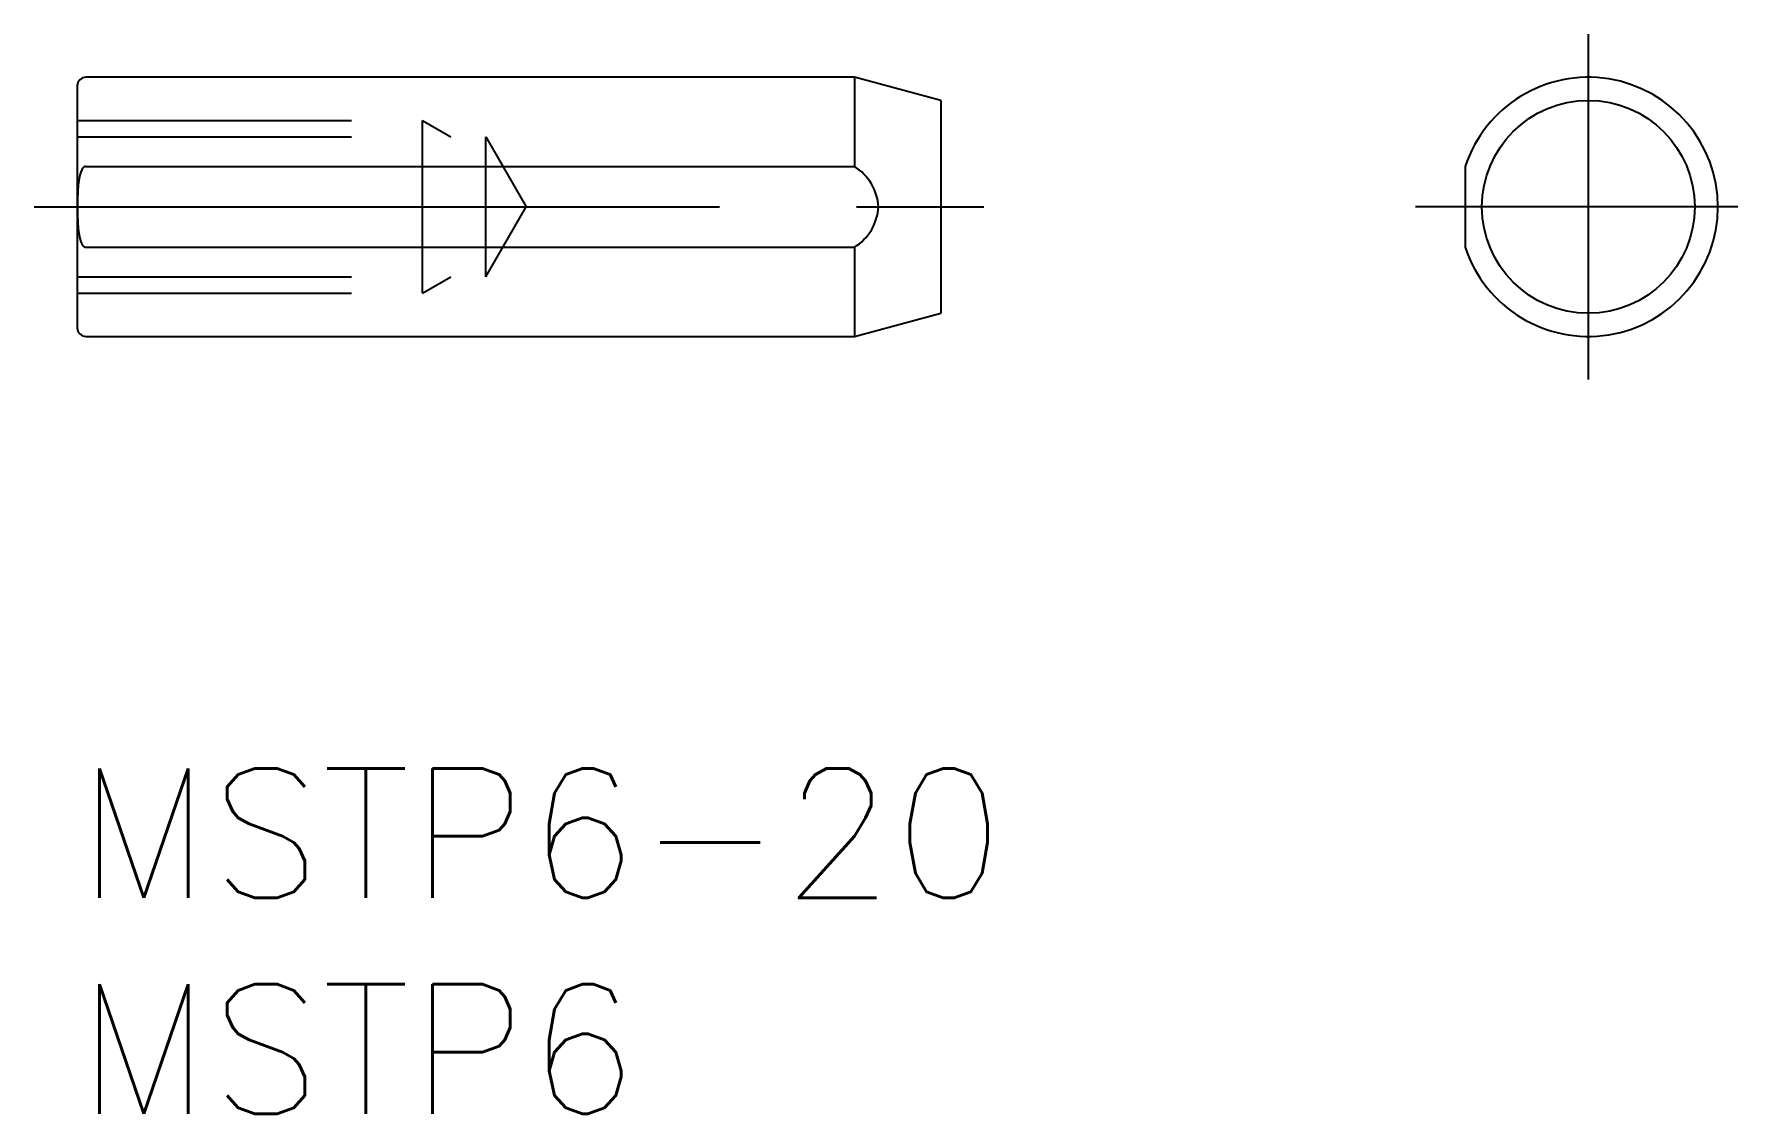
# Model space of a CAD drawing. Extents: x -1 to 38.5, y -8 to 17.
import ezdxf

# ---------------------------------------------------------------- set-up
doc = ezdxf.new("R2010")
doc.units = 0
doc.header["$LTSCALE"] = 0.5
doc.linetypes.add('CENTER', pattern=[50.8, 31.75, -6.35, 6.35, -6.35])
doc.linetypes.add('DASHED', pattern=[19.05, 12.7, -6.35])
for name, color, linetype in [('MSM_CENTER', 1, 'CENTER'), ('MSM_CONTINUOUS', 7, 'CONTINUOUS'), ('MSM_DASHED', 4, 'DASHED'), ('MSM_PART_NUMBER', 7, 'CONTINUOUS')]:
    doc.layers.add(name, color=color, linetype=linetype)
doc.styles.get("Standard").update_dxf_attribs({"font": 'txt.shx', "height": 1, "bigfont": 'bigfont.shx'})

# ---------------------------------------------------------------- blocks, each defined once
blk = doc.blocks.new('*U11')
at = {"layer": 'MSM_PART_NUMBER'}
blk.add_text('MSTP6-20', height=3, dxfattribs=at).set_placement((0, -3))
blk = doc.blocks.new('*U12')
at = {"layer": 'MSM_PART_NUMBER'}
blk.add_text('MSTP6', height=3, dxfattribs=at).set_placement((0, -8))

msp = doc.modelspace()

# ---------------------------------------------------------------- linework, layer by layer
at = {"layer": 'MSM_CENTER'}
for p, q in [((35, 9), (35, 17)), ((-1, 13), (21, 13)), ((38.464, 13), (31, 13))]:
    msp.add_line(p, q, dxfattribs=at)
at = {"layer": 'MSM_CONTINUOUS'}
for p, q in [((0, 15.8), (0, 10.2)), ((18, 16), (0.2, 16)), ((20, 15.464), (18, 16)), ((18, 16), (18, 13.937)), ((20, 15.464), (20, 10.536)), ((0.2, 13.937), (18, 13.937)), ((32.15, 13.937), (32.15, 12.063)), ((18, 12.063), (0.2, 12.063)), ((18, 12.063), (18, 10)), ((18, 10), (20, 10.536)), ((0.2, 10), (18, 10))]:
    msp.add_line(p, q, dxfattribs=at)
msp.add_circle((35, 13), 2.464, dxfattribs=at)
for centre, radius, start, end in [((0.2, 15.8), 0.2, 90, 180), ((35, 13), 3, 198.1949, 161.8051), ((0.542, 13.614), 0.498, 144.5371, 169.9698), ((0.207, 13.846), 0.0907, 94.5887, 141.5271), ((17.373, 12.927), 1.188, 3.5009, 58.1556), ((2.547, 13.252), 2.536, 169.8232, 178.9253), ((8.011, 13), 8.005, 177.8518, 182.1482), ((2.547, 12.748), 2.536, 181.0747, 190.1768), ((17.373, 13.073), 1.188, 301.8444, 356.4991), ((0.542, 12.386), 0.498, 190.0302, 215.4629), ((0.207, 12.154), 0.0907, 218.4729, 265.4113), ((0.2, 10.2), 0.2, 180, 270)]:
    msp.add_arc(centre, radius, start, end, dxfattribs=at)
at = {"layer": 'MSM_DASHED'}
for p, q in [((0, 15), (8, 15)), ((8, 11), (8, 15)), ((8, 15), (8.656, 14.621)), ((0, 14.621), (9.464, 14.621)), ((9.464, 11.379), (9.464, 14.621)), ((9.464, 14.621), (10.4, 13)), ((9.464, 11.379), (10.4, 13)), ((0, 11.379), (9.464, 11.379)), ((8, 11), (8.656, 11.379)), ((0, 11), (8, 11))]:
    msp.add_line(p, q, dxfattribs=at)

# ---------------------------------------------------------------- block references
at = {"layer": 'MSM_CONTINUOUS'}
for name in ['*U11', '*U12']:
    msp.add_blockref(name, (0, 0), dxfattribs=at)

doc.saveas('drawing.dxf')
